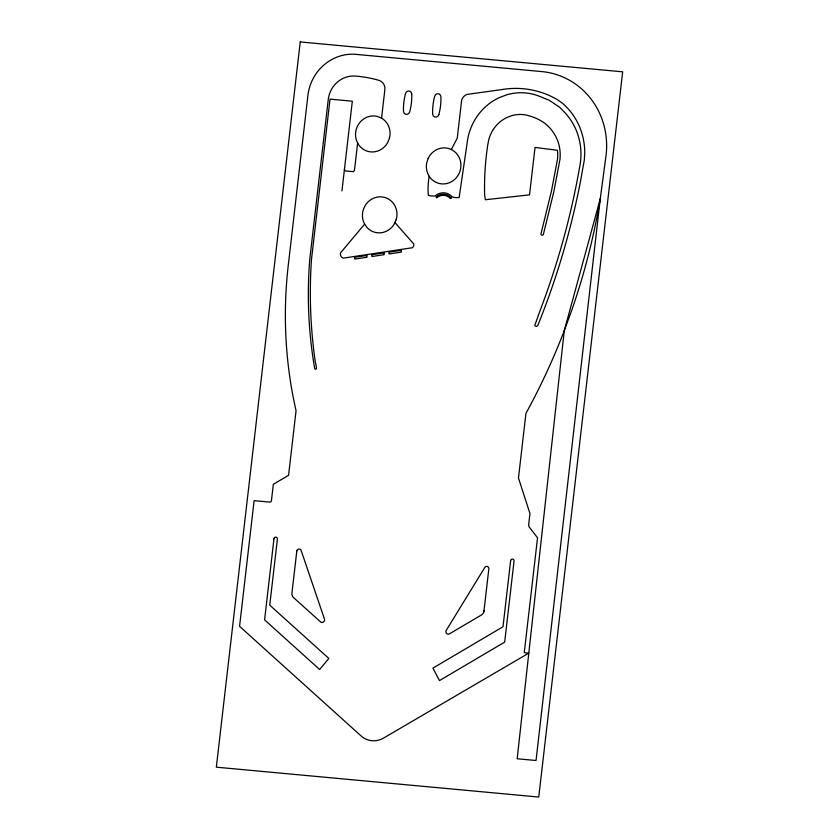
<?xml version="1.0" encoding="UTF-8"?>
<svg xmlns="http://www.w3.org/2000/svg" width="839" height="839" viewBox="0 0 839 839"><rect width="100%" height="100%" fill="white"/><g stroke="black" fill="none" stroke-linecap="round" stroke-linejoin="round"><path stroke-width="1.26" d="M344.462 169.279L344.462 169.195A1.919 1.825 -71.4 0 0 345.773 170.978L352.81 171.628A1.919 1.825 -71.4 0 0 354.478 170.212L357.624 143.06M341.945 190.956L352.328 101.204L330.031 99.138L311.447 259.765A469.473 445.152 -71.4 0 0 315.107 360.518C314.877 361.305 318.369 371.53 314.751 368.877A421.157 399.343 -71.4 0 1 309.738 259.545L328.322 98.981A25.81 24.478 -71.4 0 1 355.233 76.076A128.451 121.802 -71.4 0 1 378.263 80.145L379.008 80.366A8.883 8.421 -71.4 0 1 384.86 89.658L381.567 118.173M483.883 611.641L488.906 568.318A2.465 2.339 -71.4 0 0 485.089 566.996L445.981 630.781A2.706 2.559 -71.4 0 0 448.991 634.116L481.271 615.081A5.391 5.118 -71.4 0 0 483.883 611.641L484.04 610.771M451.361 149.541L457.255 138.141L461.66 100.093A8.799 8.338 -71.4 0 1 467.05 94.398L501.491 89.626A91.084 86.375 -71.4 0 1 557.484 99.736L562.759 103.522A66.627 63.177 -71.4 0 1 584.762 152.016L584.343 159.85L580.483 181.423A747.402 708.682 -71.4 0 1 537.872 325.291A1.741 1.657 -71.4 0 1 534.789 325.396L539.928 310.986A747.402 708.682 -71.4 0 0 579.791 166.342A61.635 58.436 -71.4 0 0 563.955 111.66L559.55 107.161L549.157 100.219L537.6 95.594A55.059 52.207 -71.4 0 0 506.515 94.859L499.016 97.712A55.059 52.207 -71.4 0 0 467.187 142.693L459.143 197.543A18.301 17.346 -71.4 0 1 452.284 196.903A13.015 12.344 -71.4 0 0 435.158 195.907A18.301 17.346 -71.4 0 1 428.299 195.277A69.071 65.494 -71.4 0 1 429.222 176.326M364.661 224.107L340.613 252.78A4.363 4.143 -71.4 0 0 343.287 258.15L412.421 247.736A3.964 3.765 -71.4 0 0 413.774 244.002L394.928 222.534M451.256 197.868L450.459 198.623A10.488 9.942 -71.4 0 0 436.668 197.826L436.007 196.987A11.599 11.001 -71.4 0 1 451.256 197.868M485.561 163.5L485.204 168.041A275.486 261.212 -71.4 0 0 484.627 195.277L485.372 199.745L529.524 194.847L535.041 147.423L557.442 150.275A37.283 35.353 -71.4 0 1 557.484 159.326L551.412 191.261L541.029 233.63A1.3 1.227 -71.4 0 0 541.879 235.193A1.3 1.227 -71.4 0 0 543.41 234.238L553.824 191.743L559.938 159.546A39.873 37.807 -71.4 0 0 551.296 129.688C545.067 121.665 535.481 117.187 525.77 114.933A33.256 31.536 -71.4 0 0 511.58 115.709L507.05 117.439A33.256 31.536 -71.4 0 0 488.749 139.694L487.669 145.409A275.486 261.212 -71.4 0 0 485.561 163.5M564.269 330.681L517.181 758.76L536.048 760.512L600.242 198.895L606.251 153.768A77.44 73.433 -71.4 0 0 542.938 71.693L357.729 54.535A45.516 43.156 -71.4 0 0 307.735 97.072L288.322 264.841A418.378 396.7 -71.4 0 0 296.052 410.691L288.574 475.314L273.336 484.302L271.417 500.883A1.605 1.521 -71.4 0 1 270.011 502.131L254.112 500.663L239.566 626.324L361.127 735.981A20.692 19.622 -71.4 0 0 383.601 738.058L528.801 653.13L524.249 652.7L537.547 537.82L529.566 527.469A4.216 3.996 -71.4 0 1 528.706 524.302L529.954 513.531L518.471 477.989L525.948 413.365A645.936 612.47 -71.4 0 0 564.269 330.681L572.093 309.255A645.936 612.47 -71.4 0 0 600.242 198.895L564.269 330.681M300.247 41.95L216.336 767.171L538.753 797.05L622.664 71.829L300.247 41.95M273.965 538.795L264.589 619.853L319.617 669.491L328.846 658.458L269.749 605.15L277.394 539.11A1.814 1.72 -71.4 0 0 275.884 537.159A1.814 1.72 -71.4 0 0 273.965 538.795M296.838 550.783L291.962 592.974A5.391 5.118 -71.4 0 0 293.681 597.704L320.918 622.244A2.706 2.559 -71.4 0 0 324.63 619.539L300.96 549.933A2.465 2.339 -71.4 0 0 296.912 550.531L296.838 550.783M510.626 560.725L502.991 626.764L432.945 668.106L439.458 680.597L504.679 642.097L514.055 561.039A1.814 1.72 -71.4 0 0 512.545 559.089A1.814 1.72 -71.4 0 0 510.626 560.725M428.184 158.382L426.715 162.871A18.112 17.179 -71.4 0 0 447.659 183.301A18.112 17.179 -71.4 0 0 457.171 154.261A18.112 17.179 -71.4 0 0 428.184 158.382M389.369 138.498L387.534 142.861A18.112 17.179 -71.4 0 1 365.101 150.328A18.112 17.179 -71.4 0 1 356.732 127.895A18.112 17.179 -71.4 0 1 377.707 116.516L381.829 118.289A18.112 17.179 -71.4 0 1 389.369 138.498M396.176 219.713L394.267 224.034A18.112 17.179 -71.4 0 1 366.958 227.453L364.378 223.688A18.112 17.179 -71.4 0 1 378.19 196.955A18.112 17.179 -71.4 0 1 396.176 219.713M366.706 255.486L354.687 257.279A2.129 2.024 -71.4 0 0 354.876 259.062L366.895 257.269A1.993 1.888 -71.4 0 0 366.706 255.486M383.874 252.917L371.855 254.71A1.993 1.888 -71.4 0 0 372.044 256.503L384.063 254.699A1.993 1.888 -71.4 0 0 383.874 252.917M401.042 250.358L389.023 252.151A2.129 2.024 -71.4 0 0 389.212 253.934L401.231 252.14A1.993 1.888 -71.4 0 0 401.042 250.358M438.828 114.66A56.968 54.021 -71.4 0 0 440.905 96.716A3.304 3.136 -71.4 0 0 434.728 96.139A56.968 54.021 -71.4 0 0 432.651 114.094A3.304 3.136 -71.4 0 0 438.828 114.66M411.75 94.01A3.304 3.136 -71.4 0 0 405.573 93.444A56.968 54.021 -71.4 0 0 403.496 111.388A3.304 3.136 -71.4 0 0 409.673 111.965A56.968 54.021 -71.4 0 0 411.75 94.01"/></g></svg>
